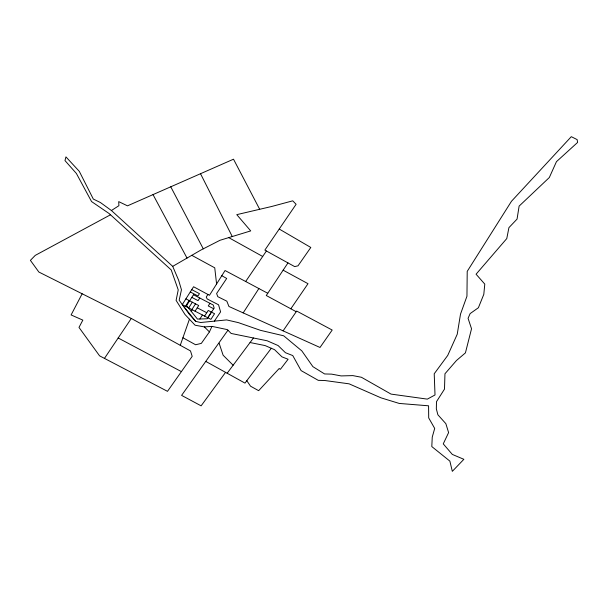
<?xml version="1.0" encoding="UTF-8"?>
<svg xmlns="http://www.w3.org/2000/svg" width="608" height="608" viewBox="0 0 608 608"><rect width="100%" height="100%" fill="white"/><g stroke="black" fill="none" stroke-linecap="round" stroke-linejoin="round"><path stroke-width="0.91" d="M180.264 345.314L189.43 319.215M182.917 337.767L195.601 344.759L201.332 343.383L209.433 331.9L211.941 326.42M82.156 293.778L71.098 314.944L82.84 320.127L78.987 327.416L99.583 355.84L167.496 391.339L192.189 356.341L190.486 350.915L131.298 318.455L38.851 272.027L30.4 260.361L35.241 255.39L110.489 214.791M207.898 294.447L206.264 297.046L207.176 298.961L218.538 304.783L220.59 311.874L214.358 321.138M195.7 321.351L189.445 314.465L179.162 300.208L181.458 289.803L178.608 280.144L172.71 266.365L111.408 210.52L100.411 202.525L93.313 199.059L79.291 171.342L65.938 156.887L64.995 160.603L76.388 173.47L91.565 201.575L109.106 213.537L171.22 269.937L178.235 289.879L176.1 300.382L184.984 314.496L195.092 325.219L204.334 326.906L212.116 326.405L227.377 329.627L231.131 333.45L267.148 340.776L278.114 345.557L285.448 352.708L292.76 355.566L301.097 370.599L318.265 380.342L324.892 380.524L349.121 383.838L381.003 397.845L399.243 403.438L428.579 405.802L428.701 417.909L434.697 428.42L432.25 437.099L431.802 446.568L449.867 461.115L452.322 471.337L463.866 459.306L452.314 454.419L443.255 443.87L448.605 432.6L445.854 423.662L437.889 414.793L436.339 408.872L436.491 401.683L444.494 389.112L444.957 373.776L456.464 360.514L465.424 352.883L471.527 328.768L468.069 318.311L470.136 313.591L478.39 307.747L483.808 294.34L484.781 284.096L476.072 274.208L506.776 238.572L508.919 227.65L517.058 219.093L519.118 206.12L549.328 177.521L556.457 161.66L577.6 142.432L577.136 139.604L571.3 136.663L511.472 201.278L467.218 271.366L466.952 296.225L460.507 314.131L457.231 334.24L447.739 355.422L434.218 373.768L435.016 394.964L427.333 399.129L391.043 394.098L361.426 377.272L352.853 375.607L341.141 375.919L331.634 374.133L324.604 373.95L312.9 366.662L301.834 350.892L283.685 335.806L260.467 330.334L238.344 322.62L226.617 319.914L200.594 322.521L195.7 321.351L182.24 304.654L193.58 286.756L209.479 295.298L225.059 270.522L267.756 293.276M185.486 306.257L189.118 300.534M188.685 307.906L192.326 302.191M191.885 309.556L195.518 303.848M191.246 311.357L192.257 309.776M199.766 298.011L198.086 300.641L191.801 297.38M195.054 311.22L198.71 305.505L185.904 298.87M199.865 319.002L202.426 315.02M209.958 303.316L208.27 305.938L213.704 308.765M204.577 316.13L208.24 310.445L214.556 313.713L210.9 319.36L182.278 304.6M243.177 312.9L258.879 288.542M207.746 317.733L211.402 312.079M279.224 229.034L310.802 247.464L298.019 265.81L294.675 266.6L287.972 262.907L266.266 295.511L296.233 311.714M104.462 358.401L131.298 318.455M245.67 281.504L266.41 250.998L287.972 262.907M225.56 372.362L201.119 405.84L181.594 395.375L227.954 330.212M290.829 308.803L308.013 283.693L283.13 270.18M283.092 330.858L296.681 311.06L332.188 330.045L320.006 347.472L228.942 306.485L226.83 301.173L217.77 296.658L216.615 293.512L226.7 278.456L221.798 275.713M227.149 373.244L253.452 337.987M271.312 348.27L244.978 383.108L205.96 361.509M111.408 210.52L118.91 205.694L118.712 201.62L127.49 205.838L233.51 159.197L259.669 209.258M172.71 266.365L200.807 250.101L219.99 240.282L250.716 230.903L236.77 214.654L271.685 206.484L292.752 200.83L296.104 204.288L264.868 250.086L266.41 250.998M250.063 342.532L265.103 345.58L274.573 349.684L281.983 356.873L288.093 359.252L280.372 369.337L279.194 368.486L258.651 390.686L250.549 386.194L246.802 380.699M197.235 307.808L206.758 312.732M191.748 289.644L199.454 293.672L197.988 295.974L190.281 291.954M118.18 337.98L181.412 371.617M191.794 255.322L214.746 267.824L216.592 283.989M228.722 237.614L262.686 256.47M204.334 326.906L209.433 331.9M233.13 365.226L223.113 355.216L219.116 343.216M153.026 194.606L187.028 258.081M170.764 186.8L203.285 248.832M200.518 173.713L232.264 236.535M193.481 294.736L186.595 305.573L197.456 319.078L207.244 318.759L214.153 308.074L213.271 305.041L193.481 294.736"/></g></svg>
